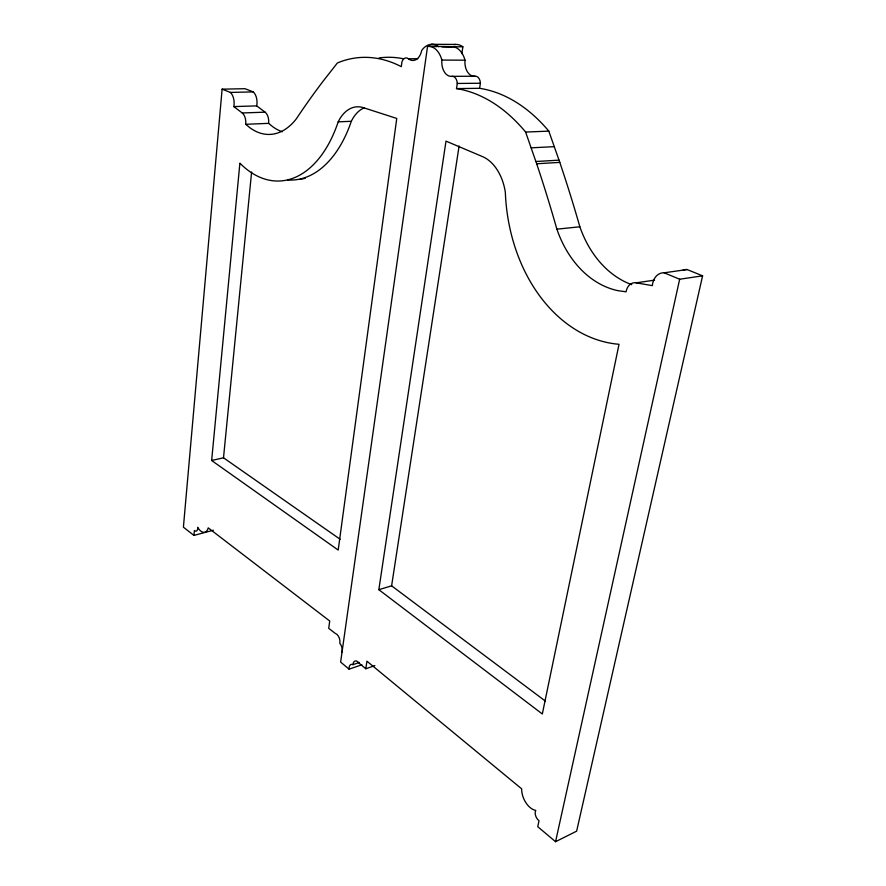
<?xml version="1.0" encoding="UTF-8"?>
<svg xmlns="http://www.w3.org/2000/svg" width="886" height="886" viewBox="0 0 886 886"><rect width="100%" height="100%" fill="white"/><g stroke="black" fill="none" stroke-linecap="round" stroke-linejoin="round"><path stroke-width="1.33" d="M282.28 131.748A79.463 47.357 88.4 0 1 272.988 126.908L268.602 123.353A9.369 5.493 86.3 0 0 265.124 112.168L256.685 105.888A11.108 6.435 86.7 0 0 253.296 91.9L244.968 88.7L222.109 89.165L183.402 527.181L193.945 535.421L213.382 530.205M193.945 535.421L194.399 530.504A4.807 2.514 76.1 0 0 197.711 527.325A12.039 6.357 76.2 0 0 208.232 527.868L329.714 621.008L328.717 628.34L335.24 633.379A6.545 3.754 71.9 0 1 339.814 643.336A6.457 3.699 71.7 0 1 341.797 652.473M211.654 460.51L239.884 163.157A122.589 72.065 88.1 0 0 338.197 121.847A41.033 26.17 86.4 0 1 362.784 107.483L396.762 118.447L338.197 550.073L211.654 460.51L223.505 457.796L340.169 539.297M223.505 457.796L251.613 171.973M437.064 46.515L427.55 46.382L340.623 662.063L349.051 669.163L361.842 664.777M374.822 665.63L365.807 668.753L366.937 661.189L521.655 788.828A16.48 9.912 66.1 0 0 535.742 810.402A6.678 3.987 65.6 0 0 539.009 820.746L537.736 826.693L555.555 841.7L576.631 831.168L702.598 275.834L687.104 269.543L664.157 272.799A15.427 12.061 82.3 0 0 652.351 285.646L636.203 282.822A12.67 9.691 82 0 0 626.059 291.815L617.941 290.663A104.448 79.375 88.2 0 1 556.884 229.175A757.807 368.343 79.3 0 0 536.672 163.777L525.62 132.058A180.002 119.344 83.4 0 0 456.511 88.6L457.276 83.461A7.553 4.962 -89.7 0 0 451.938 76.34A14.553 9.524 -89 0 1 441.87 60.071A22.504 14.486 -89.6 0 0 427.55 46.382M378.843 589.688L446.001 141.118L483.125 156.877A45.086 30.534 86.2 0 1 505.33 192.24A157.409 118.957 88.1 0 0 619.026 344.289L542.321 713.972L378.843 589.688L391.612 585.823L545.411 701.114M461.861 53.625L462.88 46.803A21.917 14.94 -89.5 0 0 453.898 44.643M391.612 585.823L459.103 145.969M631.74 284.672A102.82 79.419 88.6 0 1 579.854 226.783A749.634 372.319 79.3 0 0 559.797 162.371L548.822 131.128A177.543 119.931 83.6 0 0 479.614 88.312L480.4 83.24A7.453 4.984 -89.3 0 0 475.062 76.229A14.353 9.569 -88.6 0 1 465.006 60.182A22.205 14.553 -89.2 0 0 450.664 46.692L442.502 46.581M555.555 841.7L679.662 279.234L702.598 275.834M349.051 669.163A6.645 3.677 72.5 0 1 352.949 664.644L359.362 662.462M636.203 282.822L653.724 280.264M556.884 229.175L579.854 226.783M536.672 163.777L559.797 162.371M535.897 161.518L559.033 160.144M531.223 147.829L554.381 146.655M222.109 89.165L230.393 92.421A11.252 6.379 86.5 0 1 233.826 106.597L242.221 112.965A9.491 5.449 86.1 0 1 245.721 124.295L268.602 123.353M338.197 121.847L351.299 121.293A40.712 26.237 86.5 0 1 364.312 107.749M525.62 132.058L548.822 131.128M242.221 112.965L265.124 112.168M233.826 106.597L256.685 105.888M230.393 92.421L253.296 91.9M456.511 88.6L479.614 88.312M457.276 83.461L480.4 83.24M451.938 76.34L475.062 76.229M245.721 124.295L250.085 127.894A80.56 47.047 88.1 0 0 296.278 118.901A1999.115 1218.914 38.4 0 1 322.914 81.446L337.4 62.961A167.897 108.325 83.8 0 1 401.292 66.649L401.956 61.754A7.221 4.74 89.7 0 1 408.435 58.764L417.749 58.731M441.472 46.725L462.88 46.803M431.36 44.3L455.437 44.422M441.87 60.071L465.006 60.182M429.045 46.338L452.159 46.637M664.157 272.799L679.662 279.234M365.807 668.753L359.173 663.237A6.767 3.765 72.5 0 0 352.949 664.644M351.299 121.293A121.648 72.32 88.2 0 1 287.74 180.002M305.26 178.219A121.448 72.375 88.3 0 1 299.933 179.371M438.791 46.714A22.261 14.907 -89.9 0 0 421.714 50.447A13.988 9.203 -89.6 0 1 408.435 58.764M379.075 57.933A165.494 108.823 84 0 1 403.385 58.742M682.807 270.308A15.184 12.061 82.5 0 1 687.104 269.543M653.547 280.663A12.47 9.702 82.1 0 1 654.577 280.087"/></g></svg>
